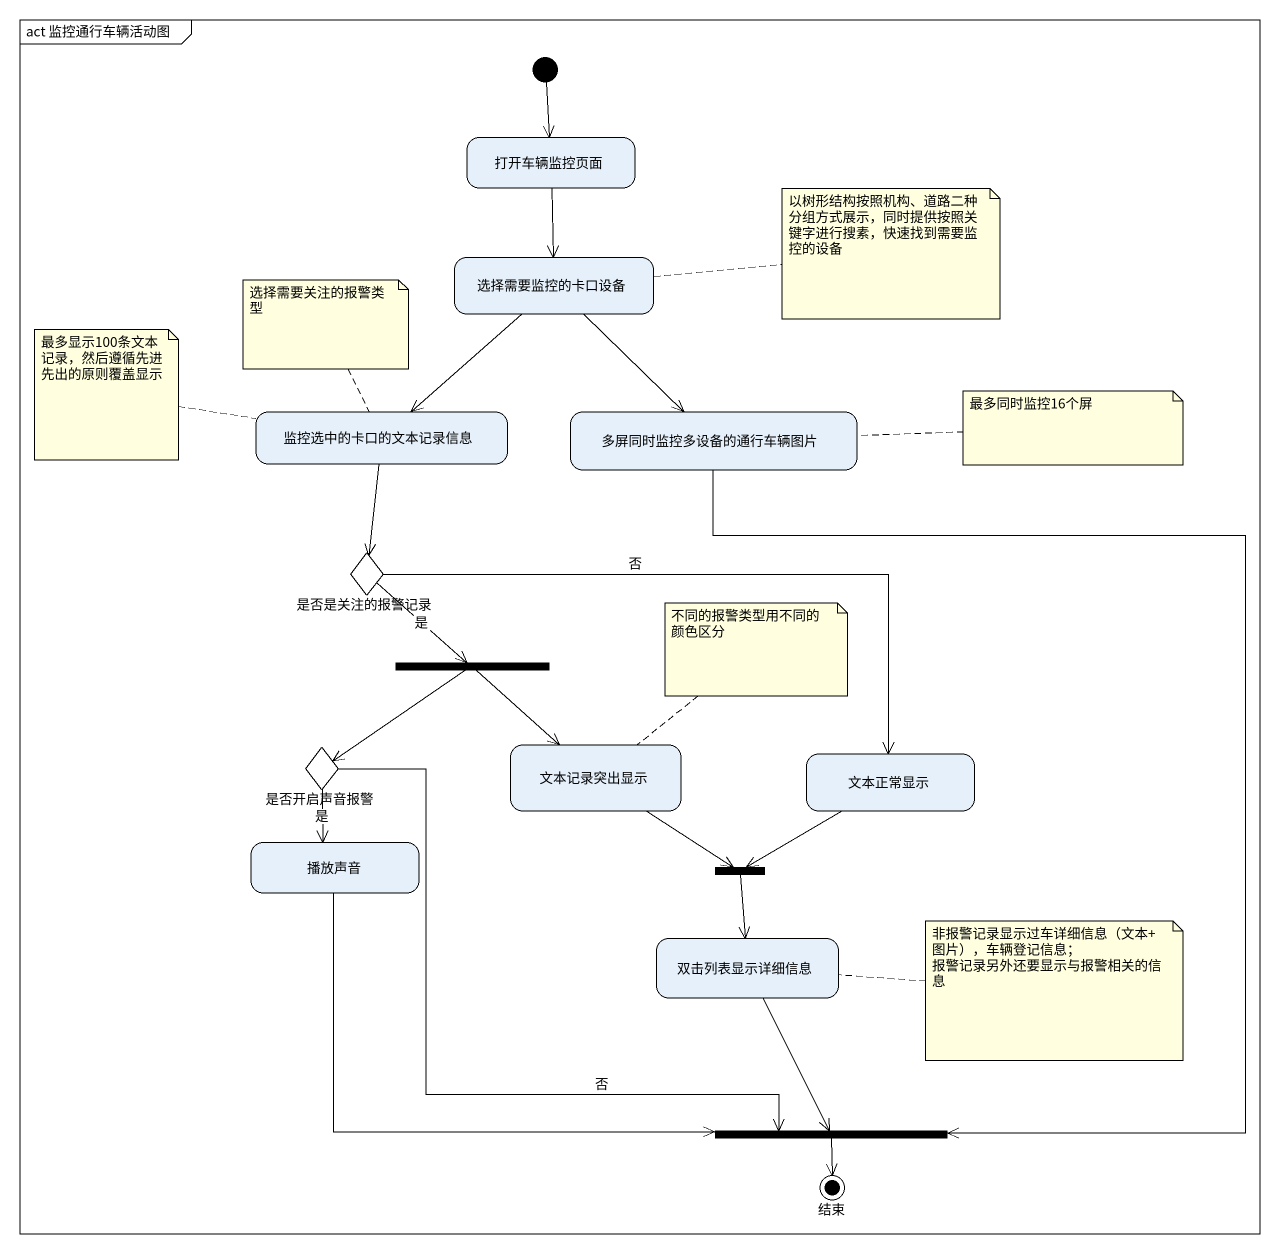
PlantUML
@startuml
mainframe act 监控通行车辆活动图
hide empty description
state 打开车辆监控页面
state 选择需要监控的卡口设备
state 监控选中的卡口的文本记录信息
state 多屏同时监控多设备的通行车辆图片
state 是否是关注的报警记录 <<choice>>
state fork1 <<fork>>
state 是否开启声音报警 <<choice>>
state 文本记录突出显示
state 文本正常显示
state 播放声音
state fork2 <<join>>
state 双击列表显示详细信息
state fork3 <<join>>
state 结束 <<end>>
[*] --> 打开车辆监控页面
打开车辆监控页面 --> 选择需要监控的卡口设备
选择需要监控的卡口设备 --> 监控选中的卡口的文本记录信息
选择需要监控的卡口设备 --> 多屏同时监控多设备的通行车辆图片
监控选中的卡口的文本记录信息 --> 是否是关注的报警记录
多屏同时监控多设备的通行车辆图片 --> fork3
是否是关注的报警记录 --> fork1 : 是
是否是关注的报警记录 -right-> 文本正常显示 : 否
fork1 --> 是否开启声音报警
fork1 --> 文本记录突出显示
是否开启声音报警 --> 播放声音 : 是
是否开启声音报警 --> fork3 : 否
文本记录突出显示 --> fork2
文本正常显示 -left-> fork2
播放声音 -right-> fork3
fork2 --> 双击列表显示详细信息
双击列表显示详细信息 --> fork3
fork3 --> 结束
note right of 选择需要监控的卡口设备 : 以树形结构按照机构、道路二种分组方式展示，同时提供按照关键字进行搜素，快速找到需要监控的设备
note top of 监控选中的卡口的文本记录信息 : 选择需要关注的报警类型
note left of 监控选中的卡口的文本记录信息 : 最多显示100条文本记录，然后遵循先进先出的原则覆盖显示
note right of 多屏同时监控多设备的通行车辆图片 : 最多同时监控16个屏
note top of 文本记录突出显示 : 不同的报警类型用不同的颜色区分
note right of 双击列表显示详细信息
  非报警记录显示过车详细信息（文本+图片），车辆登记信息；
  报警记录另外还要显示与报警相关的信息
end note
@enduml
